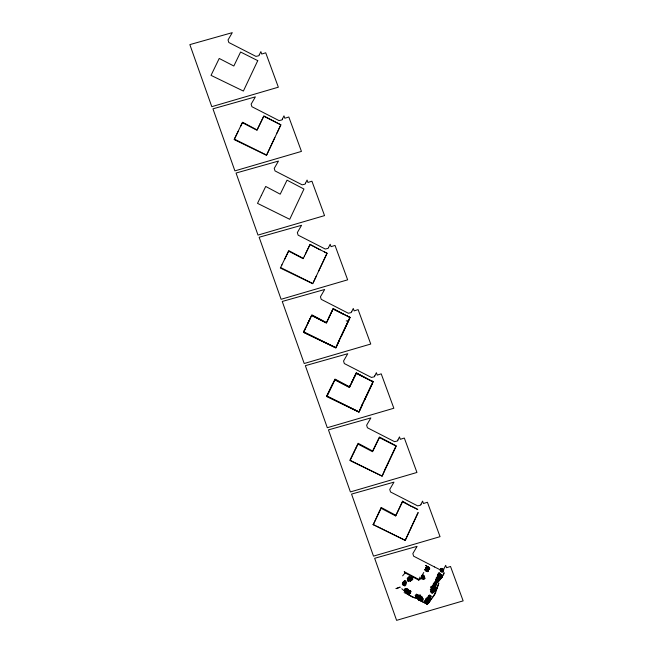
<?xml version="1.0" encoding="UTF-8"?>
<svg xmlns="http://www.w3.org/2000/svg" width="653" height="653" viewBox="0 0 653 653"><rect width="100%" height="100%" fill="white"/><g stroke="black" fill="none" stroke-linecap="round" stroke-linejoin="round"><path stroke-width="0.98" d="M395.718 515.233L381.213 507.512L381.115 508.32L395.653 515.919L402.526 501.21L411.374 506.353L402.542 501.814L402.526 501.21M423.479 575.979L420.916 578.427L418.818 579.44L404.313 571.718L405.154 572.901L418.753 580.133L420.01 576.999M415.422 597.846L417.185 598.172L419.144 600.164L427.299 604.254C430.817 600.025 434.612 595.414 436.106 589.912L436.718 589.251L436.228 589.7C436.065 595.397 430.907 598.703 427.299 602.36M362.04 404.795L372.855 381.85L356.342 373.394L349.453 387.498L334.916 379.899L327.022 396.281L359.028 411.904L361.95 404.991M436.228 588.753L437.208 587.863L438.808 583.137L436.596 589.463L435.739 588.255M418.753 580.133L420.916 578.427L422.009 575.432M442.579 575.97L444.056 572.648C444.342 575.236 441.257 575.791 442.701 575.766L440.751 577.554M429.862 599.911L427.291 597.634L428.392 596.532L430.833 599.013C429.682 602.588 426.613 607.012 424.483 601.054M376.65 526.187L405.235 540.366L373.222 524.702L381.115 508.32M318.599 271.191L313.562 281.925M338.85 340.784L335.928 347.698L303.686 332.369L311.554 315.53L326.508 323.006L332.973 309.049L349.894 317.358L338.94 340.58M339.103 340.907L335.813 347.935L303.441 332.246L311.914 314.877L326.418 322.598M339.193 340.703L341.699 335.397M362.203 405.113L359.762 410.345M362.293 404.909L364.798 399.612M385.05 469.205L382.127 476.119L352.106 461.573L350.122 460.496L353.681 453.002M385.139 469.001L395.955 446.056L379.442 437.608L372.553 451.713L358.015 444.105L356.187 447.836M387.898 463.818L382.136 476.151L349.91 460.194L353.706 452.382M410.998 528.032L405.235 540.366L417.944 512.629M267.73 152.769L274.848 137.546M316.272 276.17L312.714 283.72L280.341 268.032L281.957 264.8M318.386 271.575L327.047 253.266L324.361 251.927M339.372 340.384L335.928 347.731L303.71 331.765L305.057 329.006M341.486 335.781L348.898 320.117M364.586 399.995L373.247 381.687L356.195 373.026L354.024 377.532M362.472 404.591L358.913 412.141L326.541 396.453L335.013 379.091L349.518 386.813L350.71 384.372M318.656 271.077L327.055 253.258L309.987 244.597L305.408 254.066M341.756 335.291L350.147 317.48L347.461 316.142M364.856 399.497L371.998 384.331M387.955 463.712L396.355 445.893L379.426 437.004L372.618 451.019L358.113 443.297L353.738 452.325M411.055 527.918L418.222 512.695M276.945 133.106L280.855 124.837L263.698 116.226L256.939 130.225L242.32 122.674L234.125 139.571L266.489 155.275L280.847 124.845L263.926 115.948L257.119 129.971L242.614 122.25L240.59 126.421M267.485 153.292L266.628 155.096L234.411 139.138L238.206 131.335M330.924 313.318L333.087 308.812L350.155 317.472M261.339 195.484L265.714 186.456L280.219 194.178L287.026 180.163L303.955 189.043L289.728 219.31L257.511 203.344L261.306 195.541M284.439 259.698L286.789 254.841M307.539 323.904L309.889 319.048M330.638 388.119L332.989 383.262M379.189 511.683L373.222 524.702M281.672 265.289L288.577 251.087L303.155 258.678L304.51 255.943M286.896 254.629L288.814 250.67L303.319 258.392M330.606 388.176L326.81 395.979L359.028 411.945M353.706 452.945L356.081 448.048M379.295 511.47L381.213 507.512M327.61 320.158L326.255 322.884L311.677 315.293M328.508 318.272L333.226 308.583L343.176 314.069M351.608 382.487L356.326 372.79L366.276 378.275M304.331 256.262L310.126 244.369L320.076 249.854M327.431 320.468L330.124 315.015M353.224 379.23L349.355 387.098L334.777 379.507M402.542 501.814L395.653 515.919M423.773 572.469L421.895 575.636L423.968 577.423M405.358 580.974L403.285 582.982L402.917 582.272M404.403 583.447L405.75 585.153L404.77 586.043L402.444 583.349M402.321 583.553L402.934 582.9M403.897 581.374L406.215 584.076L405.733 584.525L403.889 582.321M404.893 583.945L403.309 585.496L402.444 584.296M402.934 583.847L402.33 584.5M402.795 582.484L404.868 580.476M404.868 581.423L406.215 583.129L405.733 583.578M403.423 584.345L404.28 583.66M403.913 583.896L402.811 583.113M404.868 583.317L406.337 581.978M408.288 579.235L410.615 577.219L410.125 576.721L408.656 578.06M409.757 579.782L411.104 578.656L410.615 579.105L408.656 577.113M409.145 580.444L410.247 579.342M409.668 591.022L407.219 588.533L404.778 590.769L404.411 590.067M405.758 590.826L405.268 591.267L406.362 592.059M409.178 593.365L408.207 594.254L406.852 592.557M407.831 593.553L410.647 591.071L409.676 591.969L410.166 592.467L411.137 591.569L410.157 590.573L407.717 592.81M425.723 567.784L426.703 568.779L425.723 567.784L426.336 567.13L427.315 568.126L426.703 568.779M424.752 569.628L426.221 571.122L424.752 569.628L426.336 568.077M426.336 567.13L428.784 569.62M426.213 568.281L426.458 567.865L425.732 568.73L428.172 571.22L427.805 570.51L429.756 568.722L425.625 565.425L429.372 567.473M422.009 577.317L421.52 576.819M422.499 574.983L424.825 577.676L422.875 579.472L421.528 577.766M428.776 568.673L427.682 567.89L428.286 567.228L425.356 569.914M425.242 570.126L425.846 569.465M426.825 567.628L427.797 566.731L429.641 568.934L427.805 570.51M422.499 575.93L421.405 577.032M422.989 575.481L423.479 575.032M427.193 568.339L427.429 567.914M422.499 576.877L423.968 578.362M422.499 577.815L423.854 579.521L424.948 578.419M426.711 570.673L427.691 571.669L425.732 569.677M422.989 577.374L421.405 578.925L420.916 578.427M423.968 576.477L424.458 576.028M423.479 577.864L424.458 576.974M429.266 568.224L426.221 571.122M424.458 577.921L424.825 578.623M417.185 597.226L416.581 597.887L415.602 596.891L417.063 595.544M417.185 598.172C410.786 598.27 406.493 592.402 401.783 588.761M417.675 597.724L415.112 595.446M417.675 598.67L420.001 596.638L418.042 594.654L417.553 595.095M418.165 598.221L419.144 599.217M418.655 598.719L419.512 598.034M418.655 599.666L419.512 598.981M419.144 600.164L427.421 604.041C425.878 603.739 430.556 599.397 429.739 601.07M419.022 598.483L421.103 600.262M438.424 575.995L437.559 574.787M442.579 571.244L440.62 569.253L441.346 568.388L441.599 569.31M440.62 569.253L441.346 568.388M432.319 588.557L430.849 587.063M440.62 570.2L442.326 568.437L443.787 569.93M430.727 587.276L431.339 586.614M438.31 579.791L436.343 577.799M436.833 577.35L437.812 578.346M438.049 575.285L438.906 574.599M441.11 569.751L440.857 568.836M436.351 579.693L435.861 579.195M433.29 586.712L432.31 585.725M432.8 585.276L434.759 587.267M434.408 582.443L435.265 583.643L437.828 581.194M440.253 570.436L442.326 568.437M431.829 587.112L432.8 586.214M437.33 579.742L436.237 580.852L435.861 580.142M436.841 578.305L435.747 579.407M434.898 581.994L435.877 582.99M437.322 577.848L438.302 576.958M438.179 576.224L438.538 575.783M436.857 583.039L435.273 584.598L433.804 583.105L435.388 581.545M439.763 573.726L441.118 575.424L441.118 578.264L437.224 582.803L436.849 582.092M434.416 583.39L434.906 582.941M436.841 579.244L438.187 580.95L439.657 579.603L438.302 577.897M427.413 600.262L425.952 598.768M432.319 587.61L431.217 586.827M431.225 589.659L434.147 586.974L433.29 585.774M434.269 583.929L432.196 585.929M439.518 574.893L438.416 574.101L437.445 574.999M439.771 574.673L436.228 578.011M425.462 600.164L428.278 603.356L427.911 602.646M431.829 589.006L433.176 590.704M432.8 587.161L435.249 589.651M426.809 598.083L427.299 598.581L426.809 598.083L425.829 598.981M434.269 584.876L433.176 585.978M435.877 582.043L436.849 581.146M440.253 574.224L441.599 574.975L441.232 575.22M424.972 601.552L426.923 599.764M432.319 592.336L431.094 591.096M432.808 588.108L434.759 590.1M437.812 579.293L439.763 577.505M438.783 577.456L437.2 576.166L437.69 575.726L440.138 578.207L437.82 580.239M425.462 601.103L427.299 603.307L426.809 603.756M429.78 597.634L428.923 596.434L430.27 595.299L431.241 596.295L429.78 597.634L428.433 595.936M434.767 591.047L432.204 593.495L430.858 591.789M434.269 585.823L436.106 588.018M440.253 575.171L440.742 574.722M427.78 598.132L426.809 599.03L428.882 600.809M431.339 591.34L430.735 592.002M434.759 585.374L433.168 584.092L433.657 583.643L436.106 586.133L433.78 588.157M428.311 596.14L429.405 595.038M433.298 588.606L431.225 590.606M435.877 583.937L434.784 583.153M440.261 576.109L439.151 575.326M428.392 597.471L429.372 598.466M434.759 586.321L436.71 584.525M437.339 581.643L436.735 581.358M440.742 575.668L435.747 580.354M426.442 601.152L427.903 599.813M428.882 599.862C428.058 598.352 426.466 600.148 428.392 598.417M433.184 592.597L430.245 589.61L436.22 584.027M438.792 579.35L439.281 579.848M428.882 597.03L424.368 601.266M434.269 587.708L436.228 589.7M426.931 600.711L427.788 601.911M432.074 592.091L432.449 591.855M433.788 589.104L434.269 588.655M429.413 596.932L430.751 595.797M431.837 592.785L435.624 589.414M437.714 581.407L438.318 581.692M441.722 575.717L440.628 574.926M427.421 601.209L430.343 598.515M433.788 590.051L434.645 591.259M428.882 598.915L429.862 598.017M441.608 576.868L441.844 576.452M434.759 589.153L436.718 587.365L437.208 587.863M439.649 576.77L441.24 578.052L438.196 581.905M430.874 596.532L429.29 595.25M428.392 601.258L428.882 601.756M442.089 575.473L441.118 576.37L442.097 577.366L438.179 573.383L439.159 572.493L440.138 573.489L439.159 574.379M430.833 599.013L428.27 596.736M416.336 547.606L412.843 553.622L413.627 556.185L434.482 566.926M416.369 547.557L417.079 546.332L374.651 558.299L396.6 620.35L463.148 600.874L450.521 566.469L446.546 567.726L445.673 565.318L443.656 569.408L440.751 570.085L434.539 566.951M402.615 575.856L405.154 572.901L404.313 571.718M410.37 577.913L411.349 577.015L412.81 578.509L412.329 578.958M411.349 578.909L412.321 578.011M410.615 580.052L411.594 579.154M412.084 579.652L410.125 581.439L407.186 578.452L409.145 576.664L409.635 577.162M404.289 590.271L405.268 589.381M405.75 588.933L406.239 588.484L408.688 590.973M426.336 570.91L426.825 570.461M406.248 590.377L407.219 589.479M406.248 591.324L408.198 589.528M427.691 571.669L428.295 571.008M406.248 592.263L407.709 590.924M406.737 592.761L407.227 592.312M408.198 591.422L409.178 590.524M441.11 571.644L442.089 570.746M415.602 595.944L417.063 594.597L416.573 595.046L417.553 596.042M416.573 596.94L418.042 595.593M417.553 596.989L419.993 594.752L420.483 595.25L419.512 596.14L420.981 597.634L420.001 598.532M418.042 597.487L417.071 598.385L419.022 600.376L422.442 597.242L421.463 596.246L420.491 597.136L422.442 599.128M441.118 578.264L442.212 577.154M420.981 600.474L422.932 598.679M430.98 591.308L431.47 590.859M422.45 600.074L423.422 599.176L419.993 595.699M432.204 591.602L434.155 589.814M425.838 602.76L426.809 601.862M346.221 320.917L348.212 320.86M373.255 381.679L370.529 380.421M417.283 509.111L411.872 506.377M375.81 525.779L373.01 524.4M280.61 267.559L312.828 283.524M404.125 592.557L414.549 597.683M417.765 509.569L411.79 506.557M404.958 591.422L409.333 595.12M442.081 568.861L443.55 570.355L441.599 572.142L440.13 570.649M441.11 568.812L442.089 569.808L442.816 568.934L441.11 570.698L442.579 572.191L443.55 571.293L443.06 570.795M439.159 578.158L439.649 578.656M435.265 581.758L436.735 583.243M436.106 584.239L436.596 584.737M436.596 587.569L437.086 588.067M423.356 575.244L424.336 576.24M430.735 589.161L433.665 592.149M411.839 578.46L412.818 579.456L412.329 579.905L410.125 577.66M408.166 577.554L409.145 578.558M410.125 579.554L411.104 580.55M408.656 578.999L410.615 580.999M426.923 598.817L427.413 599.315M404.754 580.688L406.215 582.182M420.491 598.083L416.573 594.099L415.594 594.997L416.083 595.495M421.96 599.576L422.94 600.572L422.45 601.021L419.022 597.536M417.063 596.491L418.532 597.985M409.178 591.471L410.647 592.965L409.668 593.855L407.227 591.373M406.239 589.43L405.268 588.435L404.778 588.884L406.737 590.875M406.729 589.928L408.688 591.92M410.157 593.414L409.178 592.418L408.207 593.308L405.268 590.328M257.747 60.639L243.389 91.061L211.025 75.364L219.22 58.46L233.839 66.01L240.598 52.02L257.747 60.639M259.323 54.77L258.849 55.725L255.952 56.395L228.819 42.502L228.044 39.939L232.272 32.65L189.852 44.616L211.792 106.668L278.349 87.192L265.722 52.787L261.747 54.036L260.865 51.636L259.323 54.77M282.423 118.977L281.949 119.932L279.051 120.609L251.919 106.717L251.144 104.145L255.372 96.864L212.951 108.831L234.9 170.874L301.449 151.406L288.822 117.001L284.847 118.25L283.973 115.85L282.423 118.977M305.522 183.191L305.049 184.146L302.151 184.815L275.019 170.923L274.244 168.36L278.472 161.071L236.051 173.037L258 235.088L324.549 215.612L311.922 181.208L307.947 182.456L307.073 180.057L305.522 183.191M328.622 247.397L328.149 248.352L325.251 249.03L298.119 235.137L297.344 232.574L301.572 225.285L259.151 237.251L281.1 299.294L347.649 279.827L335.022 245.422L331.047 246.671L330.173 244.271L328.622 247.397M351.722 311.612L351.249 312.567L348.351 313.244L321.219 299.343L320.443 296.78L324.672 289.491L282.251 301.457L304.2 363.509L370.749 344.033L358.122 309.628L354.146 310.877L353.273 308.477L351.722 311.612M374.822 375.818L374.349 376.773L371.451 377.45L344.319 363.558L343.543 360.995L347.771 353.706L305.351 365.672L327.3 427.715L393.849 408.247L381.221 373.843L377.246 375.091L376.373 372.692L374.822 375.818M397.922 440.032L397.448 440.987L394.551 441.665L367.419 427.764L366.643 425.201L370.871 417.912L328.451 429.878L350.4 491.929L416.949 472.454L404.321 438.049L400.346 439.306L399.473 436.898L397.922 440.032M421.022 504.247L420.556 505.193L417.651 505.871L390.527 491.978L389.743 489.415L393.979 482.126L351.551 494.092L373.5 556.136L440.049 536.668L427.421 502.263L423.446 503.512L422.573 501.112L421.022 504.247M407.676 579.897L407.194 580.346L407.684 580.844L408.166 580.395L407.676 579.897M408.411 580.639L407.929 581.088L408.419 581.586L408.9 581.137L408.411 580.639M400.036 587.169L396.11 588.614L400.036 587.169"/></g></svg>
